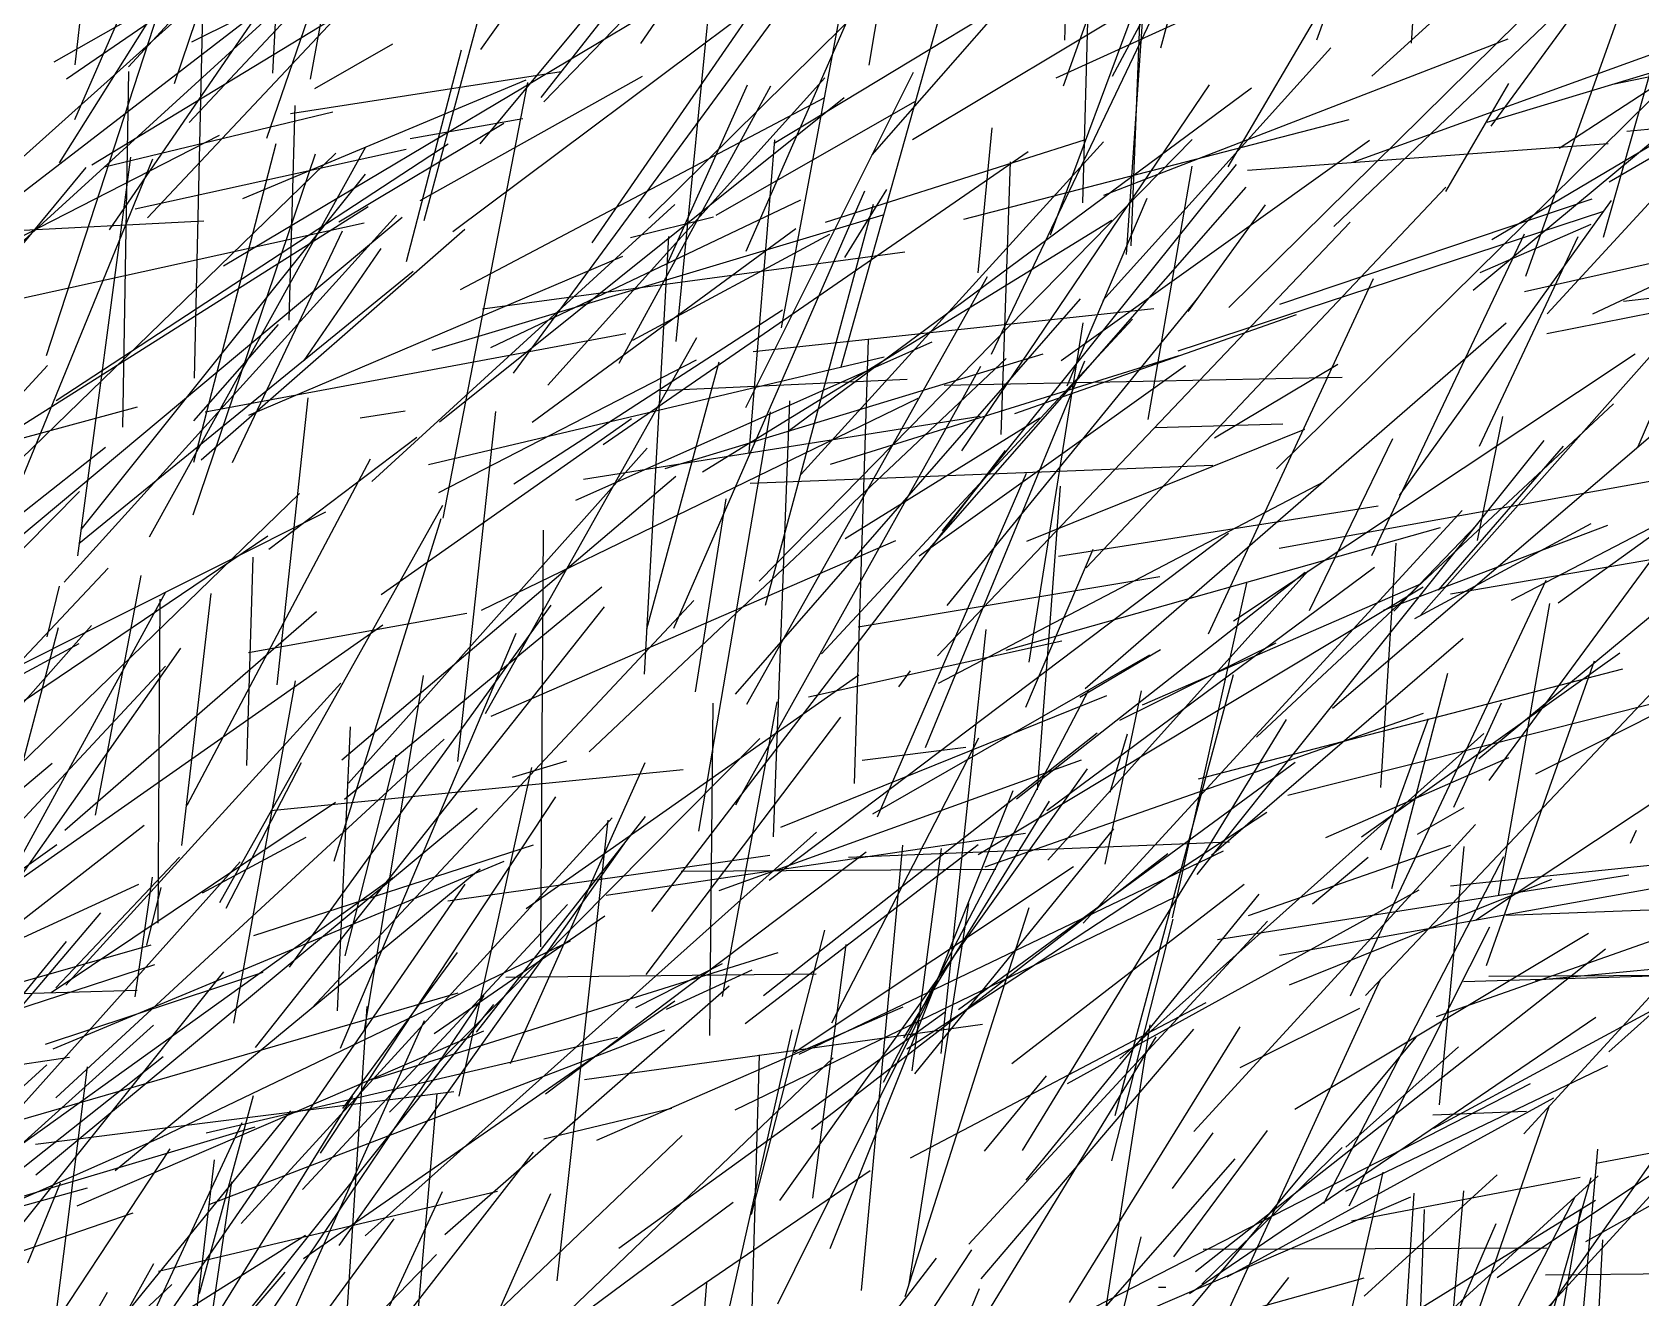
# Model space of a CAD drawing. Header units: metres. Extents: x 0 to 1019, y 0 to 619.
# Drawn here: x 448.5 to 517.8, y 266.6 to 321.2 of the extents above; entities that cross this region are included whole.
import ezdxf

# ---------------------------------------------------------------- set-up
doc = ezdxf.new("R2010")
doc.units = ezdxf.units.M

msp = doc.modelspace()

# ---------------------------------------------------------------- linework, layer by layer
at = {"color": 153}
for p, q in [((497.104, 320.521), (502.326, 340.058)), ((493.744, 282.796), (510.078, 300.589))]:
    msp.add_line(p, q, dxfattribs=at)
at = {"color": 107}
for p, q in [((507.894, 320.726), (509.195, 339.686)), ((502.076, 302.376), (521.538, 321.586)), ((510.142, 280.281), (527.093, 280.786)), ((510.813, 254.965), (515.647, 271.824))]:
    msp.add_line(p, q, dxfattribs=at)
at = {"color": 76}
for p, q in [((458.835, 319.431), (459.769, 337.761)), ((480.056, 296.495), (484.714, 313.783))]:
    msp.add_line(p, q, dxfattribs=at)
at = {"color": 247}
msp.add_line((470.389, 318.383), (485.055, 337.055), dxfattribs=at)
at = {"color": 4}
msp.add_line((455.218, 317.311), (472.824, 336.048), dxfattribs=at)
at = {"color": 243}
for p, q in [((492.91, 318.888), (498.853, 335.656)), ((475.032, 313.179), (486.903, 324.922)), ((465.99, 301.362), (477.094, 307.081))]:
    msp.add_line(p, q, dxfattribs=at)
at = {"color": 96}
msp.add_line((460.449, 319.18), (463.376, 335.076), dxfattribs=at)
at = {"color": 128}
for p, q in [((492.955, 320.855), (493.398, 335.386)), ((469.077, 276.751), (474.878, 289.726))]:
    msp.add_line(p, q, dxfattribs=at)
at = {"color": 33}
for p, q in [((458.568, 316.631), (464.655, 334.334)), ((450.575, 299.767), (462.819, 315.084))]:
    msp.add_line(p, q, dxfattribs=at)
at = {"color": 47}
for p, q in [((493.737, 313.847), (494.287, 333.473)), ((511.981, 283.138), (521.528, 283.491))]:
    msp.add_line(p, q, dxfattribs=at)
at = {"color": 116}
for p, q in [((467.789, 320.458), (476.413, 332.521)), ((451.191, 287.447), (453.156, 297.787))]:
    msp.add_line(p, q, dxfattribs=at)
at = {"color": 21}
for p, q in [((450.309, 319.786), (451.692, 331.939)), ((484.049, 295.567), (497.051, 297.744)), ((470.039, 264.603), (482.974, 276.99))]:
    msp.add_line(p, q, dxfattribs=at)
at = {"color": 42}
for p, q in [((451.787, 312.68), (464.67, 331.452)), ((473.193, 284.007), (491.262, 286.672))]:
    msp.add_line(p, q, dxfattribs=at)
at = {"color": 182}
msp.add_line((484.523, 319.774), (486.478, 331.408), dxfattribs=at)
at = {"color": 94}
for p, q in [((495.017, 319.298), (501.739, 331.97)), ((460.18, 307.044), (463.505, 311.876)), ((497.401, 260.419), (506.57, 280.37))]:
    msp.add_line(p, q, dxfattribs=at)
at = {"color": 48}
for p, q in [((503.817, 320.865), (507.693, 331.566)), ((449.028, 277.584), (458.416, 280.685))]:
    msp.add_line(p, q, dxfattribs=at)
at = {"color": 148}
for p, q in [((516.177, 312.361), (521.655, 331.684)), ((479.36, 303.082), (480.466, 316.558)), ((474.851, 293.532), (475.889, 312.397)), ((496.313, 292.21), (508.303, 297.415)), ((503.641, 283.631), (506.035, 285.641)), ((505.309, 269.964), (515.166, 271.839))]:
    msp.add_line(p, q, dxfattribs=at)
at = {"color": 24}
for p, q in [((484.655, 315.913), (497.751, 330.868)), ((483.479, 311.491), (485.287, 314.417)), ((480.413, 286.513), (481.103, 305.311)), ((463.86, 274.65), (479.816, 290.756)), ((470.503, 273.496), (476.019, 274.818)), ((446.228, 260.66), (454.401, 273.07))]:
    msp.add_line(p, q, dxfattribs=at)
at = {"color": 191}
for p, q in [((449.937, 319.187), (466.387, 330.49)), ((455.461, 306.292), (455.861, 324.435)), ((436.516, 298.139), (450.79, 315.374)), ((511.65, 283.973), (513.864, 296.574)), ((482.038, 273.91), (497.405, 285.796)), ((509.103, 274.967), (510.168, 286.105))]:
    msp.add_line(p, q, dxfattribs=at)
at = {"color": 245}
for p, q in [((465.35, 313.076), (469.995, 330.379)), ((495.615, 311.619), (496.905, 330.361)), ((505.372, 315.596), (524.911, 322.67)), ((472.788, 273.446), (485.994, 279.185))]:
    msp.add_line(p, q, dxfattribs=at)
at = {"color": 126}
msp.add_line((467.76, 316.393), (479.54, 330.551), dxfattribs=at)
at = {"color": 19}
msp.add_line((474.684, 320.715), (480.72, 329.469), dxfattribs=at)
at = {"color": 197}
msp.add_line((492.346, 312.466), (498.609, 329.344), dxfattribs=at)
at = {"color": 58}
for p, q in [((504.552, 312.82), (521.877, 329.388)), ((467.995, 291.826), (477.098, 308.035)), ((453.893, 282.8), (453.973, 296.766)), ((444.126, 270.485), (464, 284.759)), ((444.583, 259.516), (460.24, 269.341))]:
    msp.add_line(p, q, dxfattribs=at)
at = {"color": 215}
for p, q in [((455.334, 320.788), (472.031, 329.067)), ((460.517, 279.127), (476.973, 296.707)), ((449.364, 277.37), (468.806, 285.472))]:
    msp.add_line(p, q, dxfattribs=at)
at = {"color": 112}
for p, q in [((472.598, 312.113), (484.272, 329.065)), ((494.917, 288.446), (495.662, 290.961))]:
    msp.add_line(p, q, dxfattribs=at)
at = {"color": 186}
for p, q in [((499.994, 315.395), (508.153, 329.235)), ((453.52, 299.451), (462.834, 316.251)), ((457.709, 289.584), (457.987, 298.576)), ((502.218, 281.41), (520.841, 284.747)), ((441.444, 269.039), (458.071, 274.022))]:
    msp.add_line(p, q, dxfattribs=at)
at = {"color": 141}
for p, q in [((513.745, 309.063), (532.016, 328.911)), ((443.127, 291.497), (461.115, 300.526))]:
    msp.add_line(p, q, dxfattribs=at)
at = {"color": 120}
for p, q in [((454.594, 318.993), (457.826, 328.57)), ((510.838, 303.357), (515.085, 312.393)), ((471.886, 301.023), (487.247, 307.852)), ((486.148, 277.378), (501.666, 287.575)), ((439.775, 269.623), (449.939, 281.998)), ((475.972, 248.19), (477.539, 267.308))]:
    msp.add_line(p, q, dxfattribs=at)
at = {"color": 41}
for p, q in [((500.034, 309.334), (519.147, 328.21)), ((456.813, 283.434), (460.061, 289.718)), ((484.195, 266.953), (485.976, 286.162))]:
    msp.add_line(p, q, dxfattribs=at)
at = {"color": 18}
for p, q in [((449.082, 307.257), (455.584, 327.232)), ((466.58, 312.61), (485.215, 326.544)), ((474.338, 307.926), (482.839, 312.492))]:
    msp.add_line(p, q, dxfattribs=at)
at = {"color": 169}
for p, q in [((452.606, 319.71), (459.726, 327.405)), ((483.317, 306.779), (488.204, 324.199)), ((460.641, 318.779), (464.008, 320.693))]:
    msp.add_line(p, q, dxfattribs=at)
at = {"color": 171}
for p, q in [((480.441, 316.421), (499.085, 327.724)), ((473.757, 306.931), (480.289, 318.89)), ((505.278, 279.655), (513.711, 297.585)), ((442.659, 286.194), (451.022, 295.623))]:
    msp.add_line(p, q, dxfattribs=at)
at = {"color": 109}
for p, q in [((511.337, 317.151), (519.051, 327.691)), ((452.563, 259.558), (468.356, 279.287))]:
    msp.add_line(p, q, dxfattribs=at)
at = {"color": 217}
for p, q in [((450.302, 317.439), (454.268, 326.534)), ((482.647, 313.013), (493.857, 316.573)), ((508.903, 256.793), (510.156, 271.257))]:
    msp.add_line(p, q, dxfattribs=at)
at = {"color": 229}
for p, q in [((495.817, 311.985), (496.411, 327.198)), ((449.842, 297.492), (464.163, 313.311)), ((506.572, 285.955), (508.626, 291.617))]:
    msp.add_line(p, q, dxfattribs=at)
at = {"color": 208}
for p, q in [((441.201, 309.675), (459.399, 326)), ((462.597, 304.583), (464.539, 304.873)), ((487.637, 277.174), (489.577, 295.447)), ((449.483, 280.009), (454.811, 285.639)), ((508.223, 258.016), (514.934, 270.972))]:
    msp.add_line(p, q, dxfattribs=at)
at = {"color": 220}
for p, q in [((451.029, 315.479), (468.213, 325.927)), ((450.426, 298.626), (452.709, 315.817)), ((468.228, 307.608), (481.582, 313.968)), ((504.206, 286.482), (512.092, 289.941)), ((488.203, 258.837), (500.308, 272.63))]:
    msp.add_line(p, q, dxfattribs=at)
at = {"color": 16}
for p, q in [((453.431, 313.2), (465.489, 326.021)), ((444.472, 256.079), (459.611, 274.699))]:
    msp.add_line(p, q, dxfattribs=at)
at = {"color": 239}
for p, q in [((469.197, 306.509), (482.935, 325.185)), ((505.066, 273.139), (509.928, 277.457))]:
    msp.add_line(p, q, dxfattribs=at)
at = {"color": 188}
msp.add_line((476.208, 307.872), (477.975, 325.719), dxfattribs=at)
at = {"color": 242}
for p, q in [((492.589, 319.231), (505.042, 324.915)), ((492.694, 298.612), (506.468, 300.785)), ((497.652, 268.409), (501.702, 273.857))]:
    msp.add_line(p, q, dxfattribs=at)
at = {"color": 161}
for p, q in [((506.192, 319.305), (512.512, 325.053)), ((459.534, 308.78), (459.792, 318.044)), ((441.729, 296.76), (461.539, 315.988)), ((486.256, 267.244), (488.827, 283.645))]:
    msp.add_line(p, q, dxfattribs=at)
at = {"color": 140}
msp.add_line((514.265, 316.195), (527.833, 325.074), dxfattribs=at)
at = {"color": 138}
for p, q in [((445.542, 312.362), (460.983, 324.267)), ((489.351, 267.467), (498.525, 278.229)), ((511.592, 267.524), (521.922, 274.431)), ((446.695, 258.103), (451.699, 266.891))]:
    msp.add_line(p, q, dxfattribs=at)
at = {"color": 22}
for p, q in [((449.407, 319.929), (456.682, 324.058)), ((475.81, 311.159), (479.289, 318.933))]:
    msp.add_line(p, q, dxfattribs=at)
at = {"color": 168}
for p, q in [((449.632, 315.565), (454.944, 324.007)), ((439.468, 301.387), (453.003, 305.044)), ((438.636, 267.19), (449.097, 276.69))]:
    msp.add_line(p, q, dxfattribs=at)
at = {"color": 165}
msp.add_line((486.394, 316.575), (498.47, 323.822), dxfattribs=at)
at = {"color": 139}
for p, q in [((511.357, 312.261), (529.71, 323.131)), ((494.594, 309.628), (504.42, 320.527)), ((488.608, 313.145), (505.212, 317.441)), ((498.726, 289.01), (517.001, 293.764))]:
    msp.add_line(p, q, dxfattribs=at)
at = {"color": 147}
for p, q in [((443.078, 307.643), (459.579, 322.704)), ((490.435, 294.562), (509.144, 299.848))]:
    msp.add_line(p, q, dxfattribs=at)
at = {"color": 91}
msp.add_line((479.23, 311.761), (484.151, 322.989), dxfattribs=at)
at = {"color": 234}
for p, q in [((489.806, 307.318), (497.162, 322.749)), ((501.228, 290.818), (516.602, 305.175)), ((492.234, 285.514), (503.427, 297.963))]:
    msp.add_line(p, q, dxfattribs=at)
at = {"color": 193}
for p, q in [((511.166, 317.317), (530.127, 323.05)), ((488.373, 279.073), (502.884, 289.74)), ((500.515, 276.579), (505.667, 279.126)), ((448.599, 273.264), (466.623, 275.54)), ((497.003, 267.102), (497.318, 267.104))]:
    msp.add_line(p, q, dxfattribs=at)
at = {"color": 115}
for p, q in [((512.829, 310.682), (517.023, 322.433)), ((473.067, 303.423), (491.382, 316.052)), ((503.252, 250.654), (511.548, 269.851))]:
    msp.add_line(p, q, dxfattribs=at)
at = {"color": 237}
for p, q in [((456.702, 311.134), (475.228, 322.158)), ((479.219, 305.026), (486.436, 319.471)), ((491.782, 288.538), (492.77, 301.631)), ((493.082, 275.88), (508.231, 284.23)), ((494.988, 272.549), (497.635, 282.962))]:
    msp.add_line(p, q, dxfattribs=at)
at = {"color": 184}
for p, q in [((470.507, 318.2), (474.349, 322.16)), ((457.531, 314.037), (469.748, 319.153)), ((477.93, 313.316), (486.493, 318.213)), ((480.673, 270.838), (493.937, 289.449))]:
    msp.add_line(p, q, dxfattribs=at)
at = {"color": 87}
msp.add_line((480.751, 308.463), (483.307, 322.134), dxfattribs=at)
at = {"color": 255}
for p, q in [((516.574, 318.962), (532.088, 322.173)), ((459.022, 293.062), (460.349, 305.44)), ((452.132, 258.958), (462.274, 275.335))]:
    msp.add_line(p, q, dxfattribs=at)
at = {"color": 101}
msp.add_line((510.56, 310.08), (523.725, 321.028), dxfattribs=at)
at = {"color": 174}
for p, q in [((464.589, 311.311), (466.956, 320.437)), ((488.526, 303.148), (499.194, 318.937))]:
    msp.add_line(p, q, dxfattribs=at)
at = {"color": 117}
for p, q in [((494.647, 314.174), (512.066, 320.907)), ((493.702, 265.975), (513.031, 275.876))]:
    msp.add_line(p, q, dxfattribs=at)
at = {"color": 99}
for p, q in [((452.36, 304.18), (452.623, 319.512)), ((457.778, 294.467), (467.196, 296.157))]:
    msp.add_line(p, q, dxfattribs=at)
at = {"color": 2}
for p, q in [((459.589, 317.696), (471.256, 319.506)), ((498.33, 266.829), (515.844, 278.738)), ((461.16, 260.437), (466.143, 271.233))]:
    msp.add_line(p, q, dxfattribs=at)
at = {"color": 216}
msp.add_line((465.177, 313.948), (474.76, 319.299), dxfattribs=at)
at = {"color": 8}
for p, q in [((466.176, 300.252), (469.817, 319.025)), ((513.731, 308.209), (518.383, 309.134))]:
    msp.add_line(p, q, dxfattribs=at)
at = {"color": 85}
for p, q in [((470.685, 305.984), (482.616, 319.228)), ((464.752, 316.613), (469.608, 317.482)), ((445.905, 296.794), (453.663, 315.742)), ((503.507, 296.278), (507.103, 303.692)), ((469.749, 283.428), (484.082, 293.499)), ((461.924, 264.232), (462.89, 279.197)), ((490.635, 263.264), (505.862, 267.508))]:
    msp.add_line(p, q, dxfattribs=at)
at = {"color": 187}
msp.add_line((509.373, 314.333), (512.102, 318.985), dxfattribs=at)
at = {"color": 123}
for p, q in [((516.42, 314.753), (523.934, 319.104)), ((506.579, 288.638), (507.238, 299.174)), ((449.913, 280.115), (461.757, 293.136)), ((448.839, 260.823), (450.846, 276.604))]:
    msp.add_line(p, q, dxfattribs=at)
at = {"color": 105}
for p, q in [((466.016, 304.41), (483.447, 318.386)), ((481.599, 302.154), (494.633, 316.467)), ((494.179, 262.592), (496.645, 278.407))]:
    msp.add_line(p, q, dxfattribs=at)
at = {"color": 45}
for p, q in [((466.918, 310.109), (482.623, 318.382)), ((481.032, 304.005), (501.009, 318.803)), ((460.157, 268.339), (476.16, 279.444))]:
    msp.add_line(p, q, dxfattribs=at)
at = {"color": 205}
msp.add_line((451.579, 315.394), (461.412, 317.76), dxfattribs=at)
at = {"color": 73}
for p, q in [((517.187, 316.936), (527.078, 317.845)), ((449.024, 255.95), (457.512, 274.197))]:
    msp.add_line(p, q, dxfattribs=at)
at = {"color": 40}
msp.add_line((461.677, 313.024), (468.792, 317.277), dxfattribs=at)
at = {"color": 183}
for p, q in [((489.22, 310.833), (489.835, 317.071)), ((477.348, 302.247), (494.988, 313.094)), ((453.911, 265.315), (467.123, 284.482))]:
    msp.add_line(p, q, dxfattribs=at)
at = {"color": 17}
msp.add_line((438.596, 307.583), (456.533, 316.76), dxfattribs=at)
at = {"color": 144}
msp.add_line((449.498, 305.324), (466.383, 316.392), dxfattribs=at)
at = {"color": 133}
for p, q in [((452.899, 313.579), (464.57, 316.163)), ((482.479, 294.403), (495.88, 308.834)), ((465.357, 259.033), (484.567, 272.128)), ((507.252, 259.292), (508.011, 271.151))]:
    msp.add_line(p, q, dxfattribs=at)
at = {"color": 195}
for p, q in [((455.425, 302.659), (458.977, 316.397)), ((506.697, 296.29), (516.367, 299.945))]:
    msp.add_line(p, q, dxfattribs=at)
at = {"color": 80}
for p, q in [((479.782, 297.534), (498.45, 316.579)), ((487.695, 299.704), (500.354, 315.496)), ((497.84, 307.469), (516.191, 313.481)), ((477.189, 286.763), (480.272, 304.839)), ((491.136, 272.989), (502.513, 291.576))]:
    msp.add_line(p, q, dxfattribs=at)
at = {"color": 122}
msp.add_line((492.797, 307.051), (506.086, 316.55), dxfattribs=at)
at = {"color": 36}
for p, q in [((500.83, 315.259), (516.376, 316.406)), ((445.752, 266.995), (456.717, 280.695)), ((442.978, 268.242), (454.097, 277.043)), ((437.434, 267.653), (450.838, 271.389))]:
    msp.add_line(p, q, dxfattribs=at)
at = {"color": 46}
for p, q in [((515.715, 309.061), (531.508, 316.512)), ((482.862, 302.578), (497.884, 307.265)), ((491.326, 299.255), (503.307, 304.088)), ((482.92, 278.502), (489.251, 290.783)), ((455.67, 266.827), (457.998, 275.368)), ((465.062, 265.687), (465.916, 275.447))]:
    msp.add_line(p, q, dxfattribs=at)
at = {"color": 219}
for p, q in [((455.397, 300.392), (460.67, 315.952)), ((446.941, 298.622), (464.407, 313.227))]:
    msp.add_line(p, q, dxfattribs=at)
at = {"color": 81}
for p, q in [((490.217, 303.862), (490.625, 315.605)), ((457.091, 263.582), (467.937, 279.673))]:
    msp.add_line(p, q, dxfattribs=at)
at = {"color": 62}
for p, q in [((496.557, 304.5), (498.446, 315.418)), ((487.467, 294.317), (505.255, 313.007)), ((489.219, 285.754), (508.404, 297.296)), ((512.746, 273.719), (520.195, 281.838))]:
    msp.add_line(p, q, dxfattribs=at)
at = {"color": 228}
for p, q in [((476.115, 295.516), (484.339, 314.358)), ((453.91, 267.798), (468.509, 271.244))]:
    msp.add_line(p, q, dxfattribs=at)
at = {"color": 190}
for p, q in [((487.032, 298.832), (500.771, 314.516)), ((474.948, 295.482), (478.069, 306.985))]:
    msp.add_line(p, q, dxfattribs=at)
at = {"color": 6}
for p, q in [((493.06, 305.951), (496.51, 314.041)), ((463.498, 296.965), (474.291, 304.554)), ((443.858, 278.963), (454.863, 294.65))]:
    msp.add_line(p, q, dxfattribs=at)
at = {"color": 23}
for p, q in [((493.882, 298.111), (509.387, 314.526)), ((478.766, 292.67), (493.638, 309.704)), ((455.913, 304.838), (474.041, 308.211)), ((485.141, 275.941), (493.99, 292.847)), ((441.456, 276.997), (453.74, 281.007)), ((454.248, 254.988), (456.31, 272.592))]:
    msp.add_line(p, q, dxfattribs=at)
at = {"color": 151}
msp.add_line((512.773, 310.021), (530.925, 314.12), dxfattribs=at)
at = {"color": 249}
for p, q in [((517.667, 303.347), (522.358, 314.233)), ((453.398, 281.846), (454.017, 284.327)), ((512.734, 265.1), (530.881, 284.901)), ((489.794, 266.287), (496.899, 277.892))]:
    msp.add_line(p, q, dxfattribs=at)
at = {"color": 214}
for p, q in [((446.009, 302.979), (462.935, 313.685)), ((504.126, 270.71), (511.885, 285.664)), ((456.122, 270.675), (475.724, 278.193)), ((502.428, 253.46), (506.68, 272.065))]:
    msp.add_line(p, q, dxfattribs=at)
at = {"color": 199}
for p, q in [((463.097, 301.831), (476.147, 313.773)), ((498.276, 309.156), (501.602, 313.751)), ((467.867, 309.282), (486.066, 311.733)), ((456.797, 259.553), (465.373, 278.599)), ((502.399, 262.574), (515.83, 270.86))]:
    msp.add_line(p, q, dxfattribs=at)
at = {"color": 207}
for p, q in [((502.221, 309.481), (515.688, 314.013)), ((516.411, 277.249), (531.194, 290.574))]:
    msp.add_line(p, q, dxfattribs=at)
at = {"color": 51}
msp.add_line((507.378, 301.229), (516.513, 313.94), dxfattribs=at)
at = {"color": 9}
for p, q in [((437.023, 312.093), (455.854, 313.069)), ((507.053, 284.29), (509.468, 293.576))]:
    msp.add_line(p, q, dxfattribs=at)
at = {"color": 57}
for p, q in [((446.07, 309.31), (462.761, 312.989)), ((445.102, 286.881), (459.972, 301.31))]:
    msp.add_line(p, q, dxfattribs=at)
at = {"color": 72}
msp.add_line((455.737, 302.759), (467.101, 312.715), dxfattribs=at)
at = {"color": 92}
for p, q in [((465.692, 307.491), (485.126, 313.334)), ((457.089, 302.65), (461.837, 312.632)), ((449.865, 286.804), (460.715, 296.235))]:
    msp.add_line(p, q, dxfattribs=at)
at = {"color": 104}
for p, q in [((470.004, 304.389), (481.366, 312.736)), ((477.045, 292.767), (478.363, 301.087))]:
    msp.add_line(p, q, dxfattribs=at)
at = {"color": 241}
msp.add_line((474.245, 312.352), (477.827, 313.246), dxfattribs=at)
at = {"color": 61}
for p, q in [((508.304, 296.083), (523.219, 312.906)), ((469.164, 289.089), (471.5, 289.797))]:
    msp.add_line(p, q, dxfattribs=at)
at = {"color": 71}
msp.add_line((510.866, 310.836), (515.647, 312.92), dxfattribs=at)
at = {"color": 39}
for p, q in [((506.193, 298.641), (512.772, 312.504)), ((505.919, 279.68), (522.034, 296.739)), ((441.593, 280.34), (454.199, 293.865)), ((475.792, 279.094), (479.488, 280.782))]:
    msp.add_line(p, q, dxfattribs=at)
at = {"color": 15}
msp.add_line((457.789, 304.685), (473.919, 311.55), dxfattribs=at)
at = {"color": 53}
for p, q in [((517.04, 309.61), (536.246, 311.728)), ((509.58, 296.995), (526.978, 299.977)), ((441.74, 275.803), (450.073, 277.011))]:
    msp.add_line(p, q, dxfattribs=at)
at = {"color": 129}
for p, q in [((450.476, 299.155), (464.873, 310.899)), ((443.182, 279.155), (453.286, 287.012))]:
    msp.add_line(p, q, dxfattribs=at)
at = {"color": 145}
for p, q in [((479.258, 292.233), (489.626, 310.671)), ((462.085, 288.833), (474.966, 303.267)), ((511.229, 280.514), (527.38, 280.601))]:
    msp.add_line(p, q, dxfattribs=at)
at = {"color": 49}
msp.add_line((499.151, 295.262), (506.266, 310.583), dxfattribs=at)
at = {"color": 253}
for p, q in [((469.21, 301.738), (480.798, 309.226)), ((472.459, 290.174), (490.43, 307.141))]:
    msp.add_line(p, q, dxfattribs=at)
at = {"color": 146}
for p, q in [((479.531, 307.429), (496.791, 309.284)), ((486.688, 298.631), (498.155, 306.833)), ((450.187, 251.126), (464.065, 270.045))]:
    msp.add_line(p, q, dxfattribs=at)
at = {"color": 63}
msp.add_line((487.892, 296.487), (498.753, 309.802), dxfattribs=at)
at = {"color": 158}
for p, q in [((455.428, 304.441), (459.081, 308.6)), ((500.875, 283.118), (509.6, 286.159))]:
    msp.add_line(p, q, dxfattribs=at)
at = {"color": 156}
msp.add_line((490.811, 304.757), (502.946, 309.031), dxfattribs=at)
at = {"color": 11}
for p, q in [((491.424, 294.047), (493.75, 308.674)), ((479.406, 301.754), (499.342, 302.533))]:
    msp.add_line(p, q, dxfattribs=at)
at = {"color": 84}
for p, q in [((493.844, 292.914), (511.979, 308.673)), ((487.514, 293.14), (504.14, 301.837)), ((508.041, 295.926), (515.641, 300.025)), ((462.807, 269.316), (482.26, 286.713)), ((498.591, 267.776), (516.265, 281.689)), ((513.975, 263.527), (515.197, 270.479)), ((478.783, 253.367), (488.958, 268.711))]:
    msp.add_line(p, q, dxfattribs=at)
at = {"color": 170}
for p, q in [((514.222, 296.602), (531.061, 308.761)), ((461.942, 281.384), (464.145, 290.031)), ((489.506, 272.967), (492.173, 276.22))]:
    msp.add_line(p, q, dxfattribs=at)
at = {"color": 12}
for p, q in [((483.893, 288.809), (484.502, 307.956)), ((455.8, 284.099), (460.263, 286.498))]:
    msp.add_line(p, q, dxfattribs=at)
at = {"color": 37}
for p, q in [((465.538, 302.56), (485.179, 307.213)), ((478.071, 284.207), (493.685, 289.831)), ((508.865, 273.956), (520.828, 280.428))]:
    msp.add_line(p, q, dxfattribs=at)
at = {"color": 3}
for p, q in [((475.737, 302.399), (492.032, 307.34)), ((475.161, 283.294), (490.411, 303.164)), ((498.664, 284.896), (513.613, 303.601)), ((466.246, 269.374), (478.501, 280.086))]:
    msp.add_line(p, q, dxfattribs=at)
at = {"color": 196}
for p, q in [((500.229, 295.829), (517.536, 307.334)), ((461.751, 277.404), (469.321, 295.299)), ((493.601, 292.529), (497.079, 294.584)), ((481.303, 277.215), (493.332, 285.236))]:
    msp.add_line(p, q, dxfattribs=at)
at = {"color": 79}
msp.add_line((440.381, 297.365), (449.123, 306.834), dxfattribs=at)
at = {"color": 230}
for p, q in [((478.777, 287.898), (489.34, 306.807)), ((492.18, 287.646), (506.302, 298.133)), ((446.883, 283.652), (454.213, 297.082)), ((486.08, 266.703), (491.42, 283.469)), ((494.302, 261.28), (508.107, 277.879))]:
    msp.add_line(p, q, dxfattribs=at)
at = {"color": 67}
msp.add_line((486.957, 290.37), (493.818, 307.03), dxfattribs=at)
at = {"color": 194}
msp.add_line((499.409, 303.721), (504.728, 306.883), dxfattribs=at)
at = {"color": 113}
for p, q in [((504.489, 292.067), (521.425, 306.554)), ((511.129, 280.969), (515.781, 294.095)), ((457.146, 278.49), (459.806, 293.247))]:
    msp.add_line(p, q, dxfattribs=at)
at = {"color": 240}
for p, q in [((475.543, 305.751), (486.161, 306.246)), ((497.597, 283.023), (500.8, 297.447)), ((502.646, 280.138), (513.949, 284.687))]:
    msp.add_line(p, q, dxfattribs=at)
at = {"color": 154}
for p, q in [((487.761, 305.987), (504.919, 306.332)), ((467.604, 278.099), (474.886, 287.398)), ((498.518, 273.818), (510.66, 287.048)), ((498.868, 267.228), (504.907, 273.126))]:
    msp.add_line(p, q, dxfattribs=at)
at = {"color": 212}
for p, q in [((467.829, 296.279), (486.644, 305.426)), ((508.16, 286.625), (510.175, 287.784))]:
    msp.add_line(p, q, dxfattribs=at)
at = {"color": 233}
for p, q in [((466.801, 289.764), (468.438, 304.846)), ((478.213, 279.63), (480.561, 292.329))]:
    msp.add_line(p, q, dxfattribs=at)
at = {"color": 13}
for p, q in [((472.224, 301.929), (489.315, 304.646)), ((490.88, 288.156), (503.313, 297.927)), ((440.156, 278.557), (453.052, 284.469))]:
    msp.add_line(p, q, dxfattribs=at)
at = {"color": 83}
msp.add_line((483.491, 299.373), (491.882, 304.582), dxfattribs=at)
at = {"color": 254}
msp.add_line((510.744, 299.286), (511.834, 304.64), dxfattribs=at)
at = {"color": 106}
msp.add_line((458.655, 298.919), (465.042, 303.743), dxfattribs=at)
at = {"color": 56}
for p, q in [((496.864, 304.155), (502.35, 304.314)), ((456.548, 283.688), (466.158, 300.813))]:
    msp.add_line(p, q, dxfattribs=at)
at = {"color": 236}
for p, q in [((439.048, 293.4), (451.613, 303.311)), ((461.476, 285.469), (466.088, 300.237)), ((502.564, 288.313), (518.626, 292.346))]:
    msp.add_line(p, q, dxfattribs=at)
at = {"color": 7}
for p, q in [((509.057, 297.143), (514.444, 303.354)), ((466.374, 283.761), (480.245, 285.73)), ((488.817, 268.963), (501.702, 282.886)), ((435.897, 262.366), (453.691, 278.394))]:
    msp.add_line(p, q, dxfattribs=at)
at = {"color": 143}
for p, q in [((455.132, 287.885), (463.032, 302.807)), ((434.684, 285.43), (450.499, 301.395)), ((502.869, 274.783), (515.534, 282.369))]:
    msp.add_line(p, q, dxfattribs=at)
at = {"color": 38}
for p, q in [((502.199, 298.962), (521.114, 302.381)), ((499.54, 282.084), (517.264, 284.873)), ((497.596, 271.363), (499.347, 273.751))]:
    msp.add_line(p, q, dxfattribs=at)
at = {"color": 50}
for p, q in [((461.808, 289.833), (476.202, 302.057)), ((474.918, 280.585), (483.307, 291.672)), ((470.587, 275.442), (484.401, 285.865)), ((479.309, 259.63), (479.801, 277.118)), ((440.17, 267.455), (454.085, 273.598))]:
    msp.add_line(p, q, dxfattribs=at)
at = {"color": 201}
msp.add_line((484.888, 287.379), (491.31, 302.194), dxfattribs=at)
at = {"color": 64}
for p, q in [((511.245, 288.942), (520.398, 301.399)), ((461.693, 268.896), (473.979, 286.221))]:
    msp.add_line(p, q, dxfattribs=at)
at = {"color": 125}
msp.add_line((512.204, 296.716), (519.963, 300.742), dxfattribs=at)
at = {"color": 231}
for p, q in [((445.187, 290.415), (458.619, 299.491)), ((430.638, 272.721), (449.523, 286.185))]:
    msp.add_line(p, q, dxfattribs=at)
at = {"color": 213}
for p, q in [((470.374, 281.77), (470.495, 299.732)), ((466.854, 275.343), (469.996, 289.505))]:
    msp.add_line(p, q, dxfattribs=at)
at = {"color": 34}
for p, q in [((480.215, 284.647), (500.02, 299.598)), ((460.104, 271.315), (471.527, 283.604)), ((505.857, 266.713), (511.593, 271.944))]:
    msp.add_line(p, q, dxfattribs=at)
at = {"color": 43}
for p, q in [((507.143, 296.248), (510.743, 299.996)), ((445.588, 267.827), (452.813, 270.304)), ((442.762, 248.506), (453.697, 268.122))]:
    msp.add_line(p, q, dxfattribs=at)
at = {"color": 31}
for p, q in [((468.245, 291.717), (485.682, 299.283)), ((452.893, 279.616), (453.648, 284.773))]:
    msp.add_line(p, q, dxfattribs=at)
at = {"color": 248}
for p, q in [((491.286, 292.102), (494.184, 298.922)), ((476.42, 285.041), (489.981, 285.116))]:
    msp.add_line(p, q, dxfattribs=at)
at = {"color": 181}
msp.add_line((433.002, 278.213), (451.736, 298.098), dxfattribs=at)
at = {"color": 198}
for p, q in [((510.803, 289.899), (520.995, 298.348)), ((486.027, 277.845), (492.303, 288.051))]:
    msp.add_line(p, q, dxfattribs=at)
at = {"color": 90}
for p, q in [((449.111, 295.132), (449.639, 297.324)), ((486.494, 276.3), (495.067, 286.855))]:
    msp.add_line(p, q, dxfattribs=at)
at = {"color": 250}
for p, q in [((454.907, 286.139), (456.174, 297.006)), ((489.532, 285.227), (508.421, 291.848)), ((510.66, 282.92), (521.113, 289.879)), ((515.419, 269.077), (527.685, 275.927))]:
    msp.add_line(p, q, dxfattribs=at)
at = {"color": 97}
for p, q in [((461.92, 288.133), (473.002, 297.286)), ((515.139, 250.78), (516.147, 269.143))]:
    msp.add_line(p, q, dxfattribs=at)
at = {"color": 150}
for p, q in [((458.084, 277.441), (473.124, 296.431)), ((487.429, 248.027), (502.608, 267.524))]:
    msp.add_line(p, q, dxfattribs=at)
at = {"color": 244}
for p, q in [((459.548, 280.901), (470.822, 296.504)), ((481.912, 292.555), (492.834, 294.964)), ((493.687, 258.708), (496.249, 269.276))]:
    msp.add_line(p, q, dxfattribs=at)
at = {"color": 27}
msp.add_line((444.94, 282.586), (463.567, 295.655), dxfattribs=at)
at = {"color": 224}
msp.add_line((446.637, 284.374), (449.588, 295.537), dxfattribs=at)
at = {"color": 20}
for p, q in [((435.185, 286.607), (450.481, 294.849)), ((507.711, 251.001), (508.465, 270.448))]:
    msp.add_line(p, q, dxfattribs=at)
at = {"color": 221}
msp.add_line((495.329, 291.55), (502.07, 294.88), dxfattribs=at)
at = {"color": 130}
msp.add_line((499.275, 285.73), (510.129, 295.083), dxfattribs=at)
at = {"color": 135}
for p, q in [((484.694, 287.512), (496.626, 294.358)), ((477.659, 277.958), (477.802, 292.282))]:
    msp.add_line(p, q, dxfattribs=at)
at = {"color": 77}
msp.add_line((505.741, 286.52), (516.872, 294.445), dxfattribs=at)
at = {"color": 162}
for p, q in [((462.774, 278.17), (465.322, 293.467)), ((440.133, 278.019), (453.589, 281.864))]:
    msp.add_line(p, q, dxfattribs=at)
at = {"color": 227}
for p, q in [((485.812, 292.981), (486.312, 293.675)), ((478.759, 274.745), (497.723, 283.926))]:
    msp.add_line(p, q, dxfattribs=at)
at = {"color": 218}
for p, q in [((495.126, 274.506), (500.223, 293.518)), ((498.922, 268.742), (513.754, 268.806))]:
    msp.add_line(p, q, dxfattribs=at)
at = {"color": 200}
msp.add_line((513.257, 289.227), (521.335, 293.29), dxfattribs=at)
at = {"color": 66}
for p, q in [((480.721, 286.932), (494.77, 292.602)), ((494.696, 285.338), (496.263, 292.805))]:
    msp.add_line(p, q, dxfattribs=at)
at = {"color": 127}
msp.add_line((509.722, 287.799), (511.78, 292.286), dxfattribs=at)
at = {"color": 55}
msp.add_line((461.617, 279.016), (462.171, 291.258), dxfattribs=at)
at = {"color": 179}
for p, q in [((449.485, 275.258), (466.218, 290.725)), ((479.182, 278.471), (489.221, 286.178))]:
    msp.add_line(p, q, dxfattribs=at)
at = {"color": 103}
msp.add_line((479.973, 279.674), (494.352, 290.997), dxfattribs=at)
at = {"color": 1}
msp.add_line((495.333, 276.952), (511.022, 290.97), dxfattribs=at)
at = {"color": 210}
msp.add_line((484.227, 289.815), (488.695, 290.383), dxfattribs=at)
at = {"color": 26}
for p, q in [((434.643, 277.316), (449.32, 289.696)), ((448.61, 250.59), (465.879, 268.516))]:
    msp.add_line(p, q, dxfattribs=at)
at = {"color": 29}
for p, q in [((458.743, 287.656), (476.51, 289.412)), ((463.216, 276.082), (480.61, 281.529))]:
    msp.add_line(p, q, dxfattribs=at)
at = {"color": 149}
msp.add_line((482.851, 268.774), (490.735, 288.508), dxfattribs=at)
at = {"color": 223}
msp.add_line((448.614, 271.939), (467.64, 287.758), dxfattribs=at)
at = {"color": 114}
for p, q in [((449.272, 279.808), (461.527, 288.006)), ((472.264, 276.05), (489.413, 278.446))]:
    msp.add_line(p, q, dxfattribs=at)
at = {"color": 246}
for p, q in [((460.891, 272.873), (471.027, 288.243)), ((476.982, 259.462), (481.209, 278.194))]:
    msp.add_line(p, q, dxfattribs=at)
at = {"color": 166}
for p, q in [((457.469, 269.841), (473.455, 287.337)), ((509.587, 284.397), (525.03, 286.003))]:
    msp.add_line(p, q, dxfattribs=at)
at = {"color": 251}
msp.add_line((471.081, 267.37), (473.28, 287.231), dxfattribs=at)
at = {"color": 160}
for p, q in [((517.344, 286.249), (517.593, 286.8)), ((445.436, 272.063), (457.429, 285.442))]:
    msp.add_line(p, q, dxfattribs=at)
at = {"color": 175}
msp.add_line((458.011, 282.265), (470.069, 286.175), dxfattribs=at)
at = {"color": 137}
msp.add_line((481.516, 277.149), (499.798, 285.913), dxfattribs=at)
at = {"color": 163}
for p, q in [((483.64, 285.646), (500.052, 286.299)), ((470.474, 264.687), (478.671, 270.769))]:
    msp.add_line(p, q, dxfattribs=at)
at = {"color": 78}
for p, q in [((486.378, 276.422), (487.647, 286.012)), ((494.896, 265.402), (507.87, 270.993))]:
    msp.add_line(p, q, dxfattribs=at)
at = {"color": 10}
for p, q in [((452.042, 272.132), (467.766, 285.135)), ((455.609, 261.873), (457.058, 271.648))]:
    msp.add_line(p, q, dxfattribs=at)
at = {"color": 185}
msp.add_line((508.985, 278.765), (526.563, 284.982), dxfattribs=at)
at = {"color": 134}
msp.add_line((490.684, 276.746), (500.688, 284.469), dxfattribs=at)
at = {"color": 152}
for p, q in [((491.295, 271.716), (501.342, 284.042)), ((473.742, 268.785), (487.803, 278.969)), ((459.162, 257.144), (476.47, 273.635)), ((458.17, 257.636), (470.062, 272.917))]:
    msp.add_line(p, q, dxfattribs=at)
at = {"color": 172}
msp.add_line((513.314, 265.477), (526.372, 284.06), dxfattribs=at)
at = {"color": 203}
msp.add_line((435.652, 264.643), (451.414, 283.244), dxfattribs=at)
at = {"color": 52}
msp.add_line((465.785, 278.042), (473.132, 283.111), dxfattribs=at)
at = {"color": 5}
msp.add_line((479.455, 270.232), (482.624, 282.492), dxfattribs=at)
at = {"color": 136}
msp.add_line((505.216, 270.608), (511.272, 282.634), dxfattribs=at)
at = {"color": 44}
msp.add_line((454.047, 273.588), (471.665, 282.033), dxfattribs=at)
at = {"color": 202}
for p, q in [((461.846, 274.809), (466.794, 281.536)), ((513.226, 280.333), (521.903, 281.165)), ((435.15, 279.393), (452.979, 279.901))]:
    msp.add_line(p, q, dxfattribs=at)
at = {"color": 95}
for p, q in [((482.098, 270.937), (483.531, 281.879)), ((468.868, 280.469), (482.247, 280.611))]:
    msp.add_line(p, q, dxfattribs=at)
at = {"color": 176}
msp.add_line((474.479, 279.159), (478.203, 281.051), dxfattribs=at)
at = {"color": 82}
msp.add_line((446.937, 274.018), (466.81, 279.789), dxfattribs=at)
at = {"color": 25}
msp.add_line((480.591, 266.387), (487.246, 279.816), dxfattribs=at)
at = {"color": 155}
msp.add_line((486.308, 272.683), (499.054, 279.374), dxfattribs=at)
at = {"color": 177}
msp.add_line((450.391, 270.61), (467.928, 278.158), dxfattribs=at)
at = {"color": 98}
for p, q in [((493.163, 266.445), (500.512, 278.32)), ((513.677, 267.637), (528.492, 267.782))]:
    msp.add_line(p, q, dxfattribs=at)
at = {"color": 88}
msp.add_line((455.964, 273.759), (473.683, 277.874), dxfattribs=at)
at = {"color": 226}
msp.add_line((505.069, 271.237), (516.363, 276.659), dxfattribs=at)
at = {"color": 164}
msp.add_line((499.959, 267.552), (514.037, 275.271), dxfattribs=at)
at = {"color": 132}
msp.add_line((515.852, 272.448), (533.884, 275.811), dxfattribs=at)
at = {"color": 14}
msp.add_line((508.709, 260.074), (513.843, 274.929), dxfattribs=at)
at = {"color": 238}
msp.add_line((508.827, 274.532), (512.852, 274.686), dxfattribs=at)
at = {"color": 180}
msp.add_line((514.788, 260.134), (515.927, 273.059), dxfattribs=at)
at = {"color": 189}
msp.add_line((500.229, 257.52), (515.94, 271.907), dxfattribs=at)
at = {"color": 93}
msp.add_line((448.274, 268.156), (449.686, 271.594), dxfattribs=at)
at = {"color": 70}
msp.add_line((461.978, 251.219), (470.806, 271.136), dxfattribs=at)
at = {"color": 111}
msp.add_line((472.616, 249.032), (487.425, 268.356), dxfattribs=at)
at = {"color": 121}
msp.add_line((443.506, 249.308), (459.359, 267.754), dxfattribs=at)
at = {"color": 86}
msp.add_line((436.819, 250.724), (454.483, 267.213), dxfattribs=at)
at = {"color": 225}
msp.add_line((483.784, 253.722), (489.277, 267.043), dxfattribs=at)

doc.saveas('drawing.dxf')
